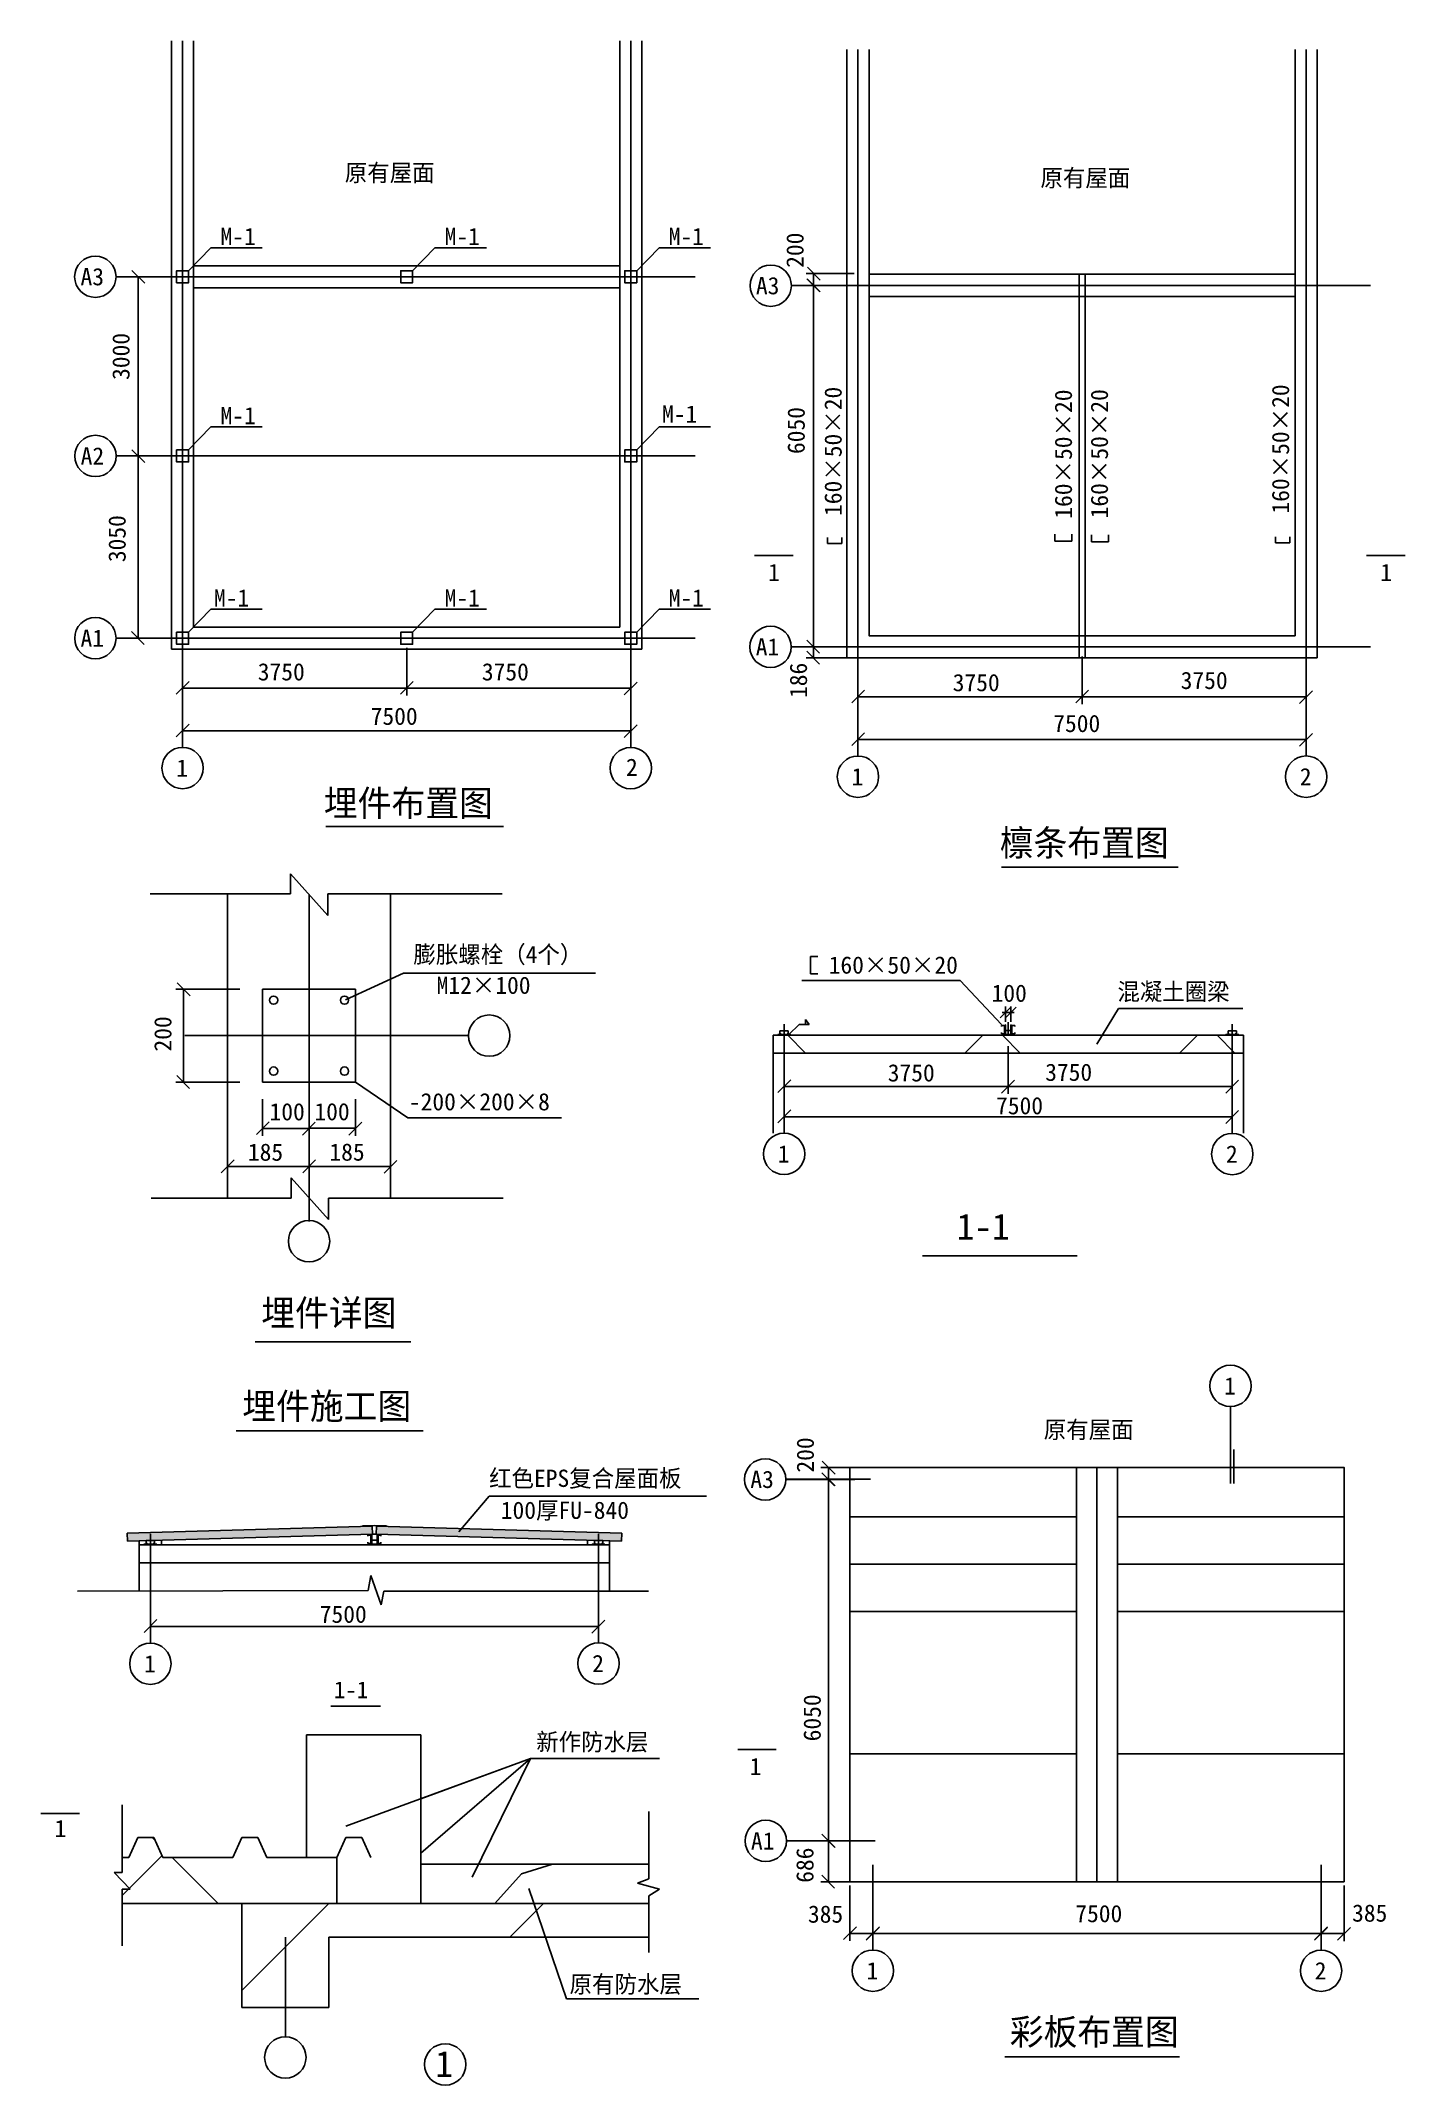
# Model space of a CAD drawing. Header units: metres. Extents: x 241 to 23070, y -1572 to 32642.
import ezdxf

# ---------------------------------------------------------------- set-up
doc = ezdxf.new("R2010")
doc.units = ezdxf.units.M

# ---------------------------------------------------------------- blocks, each defined once
blk = doc.blocks.new('_OBLIQUE')
at = {"color": 6, "linetype": 'ByBlock'}
blk.add_lwpolyline([(-0.44, -0.45), (0.42, 0.41)], dxfattribs=at)

msp = doc.modelspace()

# ---------------------------------------------------------------- hatches: boundary and pattern name
h = msp.add_hatch()
h.set_pattern_fill('ANSI37', scale=800)
h.paths.add_polyline_path([(12677.93, 15701.97), (12677.93, 16001.97), (12570.68, 16001.97), (12492.93, 16001.97), (12492.93, 15701.97)])
h.paths.add_polyline_path([(20177.93, 15701.97), (20177.93, 16001.97), (20069.41, 16001.97), (12677.93, 16001.97), (12677.93, 15701.97)])
h.paths.add_polyline_path([(20362.93, 16001.97), (20177.93, 16001.97), (20177.93, 15701.97), (20362.93, 15701.97)])
h = msp.add_hatch()
h.set_pattern_fill('PLASTI', scale=1000)
h.paths.add_polyline_path([(17572.07, 8765.14), (13778.61, 8765.14), (13778.61, 1830.14), (17572.07, 1830.14)])
h.paths.add_polyline_path([(18255.16, 1830.14), (22048.61, 1830.14), (22048.61, 8765.14), (18255.16, 8765.14)])
h = msp.add_hatch()
h.set_pattern_fill('SOLID')
h.paths.add_polyline_path([(5790.6, 7647.98), (5787.13, 7782.93), (1683.97, 7668.11), (1687.35, 7533.15)])
h.paths.add_polyline_path([(9957.35, 7533.15), (9960.73, 7668.11), (5857.58, 7782.93), (5854.1, 7647.98)])
h = msp.add_hatch()
h.set_pattern_fill('AR-BRELM', scale=120)
h.paths.add_polyline_path([(4683.26, 2235.79), (5190.68, 2235.79), (5190.68, 1466.24), (6599, 1466.24), (6599, 4290.81), (4683.26, 4290.81)])
h = msp.add_hatch()
h.set_pattern_fill('ANSI37', scale=1040)
h.paths.add_polyline_path([(4022.97, 2235.79), (3871.93, 2570.91), (3602.58, 2570.91), (3451.54, 2235.79), (3339.74, 2235.79), (2283.83, 2235.79), (2132.79, 2570.91), (1863.44, 2570.91), (1712.4, 2235.79), (1600.59, 2235.79), (1600.59, 1987.55), (1467.63, 1987.55), (1733.55, 1705.99), (1600.59, 1705.99), (1600.59, 1466.24), (5190.68, 1466.24), (5190.68, 2235.79)])
h = msp.add_hatch()
h.set_pattern_fill('ANSI31', scale=800)
h.paths.add_polyline_path([(5058.4, 901.74), (9179.87, 901.74), (8820.34, 1466.24), (5190.68, 1466.24), (3604.35, 1466.24), (3604.35, -275.69), (5058.4, -275.69)])
h.paths.add_polyline_path([(10414.51, 901.74), (10414.51, 1466.24), (8820.34, 1466.24), (9179.87, 901.74)])

# ---------------------------------------------------------------- linework, layer by layer
for p, q in [((2427.01, 28880.15), (2427.01, 32642.49)), ((2612.01, 32642.49), (2612.01, 22645.15)), ((2797.01, 28510.15), (2797.01, 32642.49)), ((9927.01, 28510.15), (9927.01, 32642.49)), ((10112.01, 32642.49), (10112.01, 20818.61)), ((10297.01, 28880.15), (10297.01, 32642.49)), ((13728.79, 28735.3), (13728.79, 32497.64)), ((13913.79, 32497.64), (13913.79, 22500.3)), ((14098.79, 28365.3), (14098.79, 32497.64)), ((21228.79, 28365.3), (21228.79, 32497.64)), ((21413.79, 32497.64), (21413.79, 20673.76)), ((21598.79, 28735.3), (21598.79, 32497.64)), ((2712.01, 28795.15), (3084.42, 29180.37)), ((3084.42, 29180.37), (3946.05, 29180.37)), ((6462.01, 28795.15), (6834.42, 29180.37)), ((6834.42, 29180.37), (7696.05, 29180.37)), ((10212.01, 28795.15), (10584.42, 29180.37)), ((10584.42, 29180.37), (11446.05, 29180.37)), ((2427.01, 28880.15), (2427.01, 22460.15)), ((2427.01, 22460.15), (2427.01, 28880.15)), ((2797.01, 28880.15), (9927.01, 28880.15)), ((10297.01, 28880.15), (10297.01, 22460.15)), ((13851.29, 28750.3), (13044.37, 28750.3)), ((13169.37, 28550.3), (13169.37, 28750.3)), ((13913.79, 28750.3), (13913.79, 22315.3)), ((17613.79, 22315.3), (17613.79, 28750.3)), ((17713.79, 22315.3), (17713.79, 28750.3)), ((21413.79, 28750.3), (21413.79, 22315.3)), ((11188.03, 28695.15), (1499.11, 28695.15)), ((1561.61, 28695.15), (1992.59, 28695.15)), ((1867.59, 28695.15), (1867.59, 25695.15)), ((2612.01, 28695.15), (10112.01, 28695.15)), ((22489.8, 28550.3), (12800.88, 28550.3)), ((12863.38, 28550.3), (13294.37, 28550.3)), ((13106.87, 28550.3), (13044.37, 28550.3)), ((13169.37, 28550.3), (13169.37, 22500.3)), ((13728.79, 22315.3), (13728.79, 28735.3)), ((13728.79, 28735.3), (13728.79, 22315.3)), ((13913.79, 28550.3), (21413.79, 28550.3)), ((14098.79, 28735.3), (21228.79, 28735.3)), ((21598.79, 28735.3), (21598.79, 22315.3)), ((2712.01, 25795.15), (3084.42, 26180.37)), ((3084.42, 26180.37), (3946.05, 26180.37)), ((10212.01, 25795.15), (10584.42, 26180.37)), ((10584.42, 26180.37), (11446.05, 26180.37)), ((11188.03, 25695.15), (1499.11, 25695.15)), ((1561.61, 25695.15), (1992.59, 25695.15)), ((1867.59, 25695.15), (1867.59, 22645.15)), ((1930.09, 25695.15), (1992.59, 25695.15)), ((2797.01, 25695.15), (9927.01, 25695.15)), ((13404.53, 24330.51), (13404.53, 24230.62)), ((13644.62, 24330.51), (13644.62, 24230.62)), ((17205.93, 24388.24), (17205.93, 24267.96)), ((17494.93, 24388.24), (17494.93, 24267.96)), ((17819.72, 24375.54), (17819.72, 24255.26)), ((18108.72, 24375.54), (18108.72, 24255.26)), ((20900.74, 24343.3), (20900.74, 24243.41)), ((21140.84, 24343.3), (21140.84, 24243.41)), ((12182.58, 24030.81), (12827.4, 24030.81)), ((13645.06, 24230.62), (13404.53, 24230.62)), ((17494.93, 24267.96), (17205.93, 24267.96)), ((18108.72, 24255.26), (17819.72, 24255.26)), ((21141.28, 24243.41), (20900.74, 24243.41)), ((22425.25, 24030.81), (23070.07, 24030.81)), ((2712.01, 22745.15), (3084.42, 23130.37)), ((3084.42, 23130.37), (3946.05, 23130.37)), ((6462.01, 22745.15), (6834.42, 23130.37)), ((6834.42, 23130.37), (7696.05, 23130.37)), ((10212.01, 22745.15), (10584.42, 23130.37)), ((10584.42, 23130.37), (11446.05, 23130.37)), ((11188.03, 22645.15), (1499.11, 22645.15)), ((1806.34, 22645.15), (1742.59, 22645.15)), ((2612.01, 22645.15), (2612.01, 20818.61)), ((10297.01, 22460.15), (2427.01, 22460.15)), ((2427.01, 22460.15), (10297.01, 22460.15)), ((2612.01, 22397.65), (2612.01, 21683.3)), ((6362.01, 22482.65), (6362.01, 21683.3)), ((6362.01, 22482.02), (6362.01, 21683.3)), ((10112.01, 22482.02), (10112.01, 21683.3)), ((22489.8, 22500.3), (12800.88, 22500.3)), ((12863.38, 22500.3), (13294.37, 22500.3)), ((13109.37, 22501.55), (13044.37, 22501.55)), ((13851.29, 22315.3), (13044.37, 22315.3)), ((13169.37, 22501.55), (13169.37, 22315.3)), ((13170.62, 22500.92), (13170.62, 22501.55)), ((13170.62, 22500.3), (13913.79, 22500.3)), ((21598.79, 22315.3), (13728.79, 22315.3)), ((13728.79, 22315.3), (21598.79, 22315.3)), ((13913.79, 22315.92), (13913.79, 22501.55)), ((13913.79, 22500.3), (13913.79, 20673.76)), ((13913.79, 22252.8), (13913.79, 21538.45)), ((17663.79, 22337.8), (17663.79, 21538.45)), ((17663.79, 22337.17), (17663.79, 21538.45)), ((21413.79, 22337.17), (21413.79, 21538.45)), ((2612.01, 22026.2), (2612.01, 20969.67)), ((10112.01, 22026.2), (10112.01, 20969.67)), ((2612.01, 21808.3), (6362.01, 21808.3)), ((6362.01, 21808.3), (10112.01, 21808.3)), ((13913.79, 21881.35), (13913.79, 20824.82)), ((13913.79, 21663.45), (17663.79, 21663.45)), ((17663.79, 21663.45), (21413.79, 21663.45)), ((21413.79, 21881.35), (21413.79, 20824.82)), ((2612.01, 21094.67), (10112.01, 21094.67)), ((13913.79, 20949.82), (21413.79, 20949.82)), ((5007.09, 19495.62), (7981.41, 19495.62)), ((5040.32, 18006.33), (4416.12, 18702.43)), ((4416.12, 18702.43), (4416.12, 18364.59)), ((16315.16, 18811.7), (19274.07, 18811.7)), ((2071.1, 18364.59), (4416.12, 18364.59)), ((3363.51, 18364.59), (3363.51, 13273.86)), ((4728.22, 18354.38), (4727.98, 12884.51)), ((5040.32, 18364.59), (7961.22, 18364.59)), ((5040.32, 18364.59), (5040.32, 18006.33)), ((6092.48, 18364.59), (6092.48, 13273.86)), ((13241.39, 17318.06), (13121.12, 17318.06)), ((13121.12, 17029.06), (13121.12, 17318.06)), ((3572.18, 16769.63), (2500.73, 16769.63)), ((2625.73, 16769.63), (2625.73, 15215.69)), ((5337.43, 16591.41), (6311.38, 17039.92)), ((6311.38, 17039.92), (9521.5, 17039.92)), ((15622.82, 16915.83), (12972.72, 16915.83)), ((13241.39, 17029.06), (13121.12, 17029.06)), ((16315.77, 16181.51), (15622.82, 16915.83)), ((16381.89, 16221.45), (16381.89, 16480.86)), ((16473.97, 16221.45), (16473.97, 16480.86)), ((17908.75, 15851.97), (18273.86, 16445.63)), ((18273.86, 16445.63), (20356.8, 16445.63)), ((12677.93, 16186.97), (12677.93, 14360.44)), ((12757.51, 16013.31), (12932.77, 16180.15)), ((12932.77, 16180.15), (13098.1, 16180.15)), ((13035.27, 16261.1), (13035.27, 16180.15)), ((13035.27, 16261.1), (13098.1, 16180.15)), ((16368.19, 16165.18), (16318.19, 16165.18)), ((16318.19, 16165.18), (16318.19, 16145.18)), ((16528.14, 16380.86), (16328.14, 16380.86)), ((16368.19, 16025.18), (16368.19, 16165.18)), ((16381.89, 16380.86), (16473.97, 16380.86)), ((16427.93, 16011.88), (16427.93, 16218.45)), ((16487.67, 16025.18), (16487.67, 16165.18)), ((16487.67, 16165.18), (16537.67, 16165.18)), ((16537.67, 16165.18), (16537.67, 16145.18)), ((20177.93, 16186.97), (20177.93, 14360.44)), ((2649.93, 15992.66), (7410.19, 15992.66)), ((12492.93, 16001.97), (20362.93, 16001.97)), ((20362.93, 16001.97), (12492.93, 16001.97)), ((12492.93, 16001.97), (12492.93, 14360.44)), ((12607.93, 16022.17), (12607.93, 16072.17)), ((12607.93, 16072.17), (12747.93, 16072.17)), ((12627.93, 16022.17), (12607.93, 16022.17)), ((12747.93, 16022.17), (12727.93, 16022.17)), ((12747.93, 16072.17), (12747.93, 16022.17)), ((16318.19, 16045.18), (16318.19, 16025.18)), ((16318.19, 16025.18), (16368.19, 16025.18)), ((16381.89, 16079.82), (16473.97, 16079.82)), ((16427.93, 15817.63), (16427.93, 15018.28)), ((16427.93, 15817), (16427.93, 15018.28)), ((16537.67, 16025.18), (16487.67, 16025.18)), ((16537.67, 16045.18), (16537.67, 16025.18)), ((20247.93, 16072.17), (20107.93, 16072.17)), ((20107.93, 16072.17), (20107.93, 16022.17)), ((20107.93, 16022.17), (20127.93, 16022.17)), ((20177.93, 15817), (20177.93, 15018.28)), ((20227.93, 16022.17), (20247.93, 16022.17)), ((20247.93, 16022.17), (20247.93, 16072.17)), ((20362.93, 16001.97), (20362.93, 14360.44)), ((20362.93, 15701.97), (12492.93, 15701.97)), ((12677.93, 15732.63), (12677.93, 15018.28)), ((12677.93, 15568.02), (12677.93, 14511.5)), ((20177.93, 15568.02), (20177.93, 14511.5)), ((3572.18, 15215.69), (2500.73, 15215.69)), ((5504.96, 15215.69), (6379.62, 14614.71)), ((12677.93, 15143.28), (16427.93, 15143.28)), ((16427.93, 15143.28), (20177.93, 15143.28)), ((3951.03, 14927.42), (3951.03, 14315.53)), ((4727.99, 14927.42), (4727.99, 14316.78)), ((4727.99, 14895.12), (4727.99, 14315.53)), ((5504.96, 14927.42), (5504.96, 14316.78)), ((3951.03, 14440.53), (4727.99, 14440.53)), ((4727.99, 14441.78), (5504.96, 14441.78)), ((6379.62, 14614.71), (8953.55, 14614.71)), ((12677.93, 14636.5), (20177.93, 14636.5)), ((3363.51, 14188.16), (3363.51, 13675.02)), ((4727.99, 14188.16), (4727.99, 13676.27)), ((4727.99, 14188.16), (4727.99, 13675.02)), ((6092.48, 14188.16), (6092.48, 13676.27)), ((3363.51, 13800.02), (4727.99, 13800.02)), ((4727.99, 13801.27), (6092.48, 13801.27)), ((5054.8, 12915.6), (4430.6, 13611.71)), ((4430.6, 13611.71), (4430.6, 13273.86)), ((2085.57, 13273.86), (4430.6, 13273.86)), ((5054.8, 13273.86), (7975.7, 13273.86)), ((5054.8, 13273.86), (5054.8, 12915.6)), ((14992.8, 12308.94), (17580.11, 12308.94)), ((6431.11, 10869.61), (3825.49, 10869.61)), ((20148.01, 9783.77), (20148.01, 8497.05)), ((3506.5, 9375.85), (6635.89, 9375.85)), ((20202.1, 9068.73), (20202.1, 8495.16)), ((13859.51, 8565.14), (12709.17, 8565.14)), ((12709.24, 8571.46), (14121.8, 8571.46)), ((13113.21, 8565.14), (13544.19, 8565.14)), ((14101.11, 8765.14), (13294.19, 8765.14)), ((13356.69, 8565.14), (13294.19, 8565.14)), ((13419.19, 8565.14), (13419.19, 8765.14)), ((13419.19, 8565.14), (13419.19, 2515.14)), ((13778.61, 2330.14), (13778.61, 8765.14)), ((17572.07, 8765.14), (17572.07, 1830.14)), ((18255.16, 8765.14), (18255.16, 1830.14)), ((22048.61, 2330.14), (22048.61, 8765.14)), ((7235.36, 7689.7), (7741.34, 8284.47)), ((7741.34, 8284.47), (11378.09, 8284.47)), ((5787.13, 7782.93), (1683.58, 7668.1)), ((1683.97, 7668.11), (1687.35, 7533.15)), ((5790.9, 7647.98), (1687.35, 7533.15)), ((1887.35, 7538.17), (1887.35, 6696.82)), ((2002.35, 7491.05), (2002.35, 7541.05)), ((2002.35, 7541.05), (2142.35, 7541.05)), ((2072.35, 7655.85), (2072.35, 5829.32)), ((2142.35, 7541.05), (2142.35, 7491.05)), ((2257.35, 7547.44), (2257.35, 7470.85)), ((5822.35, 7793.69), (5622.35, 7788.09)), ((5622.35, 7788.09), (5822.35, 7793.69)), ((5622.35, 7778.32), (5622.35, 7788.09)), ((5762.61, 7634.07), (5712.61, 7634.07)), ((5712.61, 7634.07), (5712.61, 7614.07)), ((5762.61, 7494.07), (5762.61, 7634.07)), ((5776.31, 7548.71), (5868.39, 7548.71)), ((5790.6, 7647.98), (5787.13, 7782.93)), ((5790.9, 7647.98), (5854.06, 7646.36)), ((5822.35, 7793.69), (6022.35, 7788.09)), ((5822.35, 7793.69), (6022.35, 7788.09)), ((5853.8, 7647.98), (9957.35, 7533.15)), ((5854.1, 7647.98), (5857.58, 7782.93)), ((5857.58, 7782.93), (9961.13, 7668.1)), ((5882.09, 7494.07), (5882.09, 7634.07)), ((5882.09, 7634.07), (5932.09, 7634.07)), ((5932.09, 7634.07), (5932.09, 7614.07)), ((6022.35, 7778.32), (6022.35, 7788.09)), ((9387.35, 7547.44), (9387.35, 7470.85)), ((9642.35, 7541.05), (9502.35, 7541.05)), ((9502.35, 7541.05), (9502.35, 7491.05)), ((9572.35, 7655.85), (9572.35, 5829.32)), ((9642.35, 7491.05), (9642.35, 7541.05)), ((9757.35, 7538.17), (9757.35, 6696.82)), ((9960.73, 7668.11), (9957.35, 7533.15)), ((9757.35, 7470.85), (1887.35, 7470.85)), ((1887.35, 7470.85), (9757.35, 7470.85)), ((2022.35, 7491.05), (2002.35, 7491.05)), ((2142.35, 7491.05), (2122.35, 7491.05)), ((5712.61, 7514.07), (5712.61, 7494.07)), ((5712.61, 7494.07), (5762.61, 7494.07)), ((5932.09, 7494.07), (5882.09, 7494.07)), ((5932.09, 7514.07), (5932.09, 7494.07)), ((9502.35, 7491.05), (9522.35, 7491.05)), ((9622.35, 7491.05), (9642.35, 7491.05)), ((9757.35, 7470.85), (9757.35, 6696.82)), ((9757.35, 7170.85), (1887.35, 7170.85)), ((2072.35, 7036.9), (2072.35, 5980.38)), ((5762.99, 6954.49), (5715.29, 6707.07)), ((5762.99, 6954.49), (5936.26, 6467.02)), ((9572.35, 7036.9), (9572.35, 5980.38)), ((851.61, 6696.82), (5715.29, 6707.07)), ((5981.21, 6696.82), (5936.26, 6467.02)), ((5981.21, 6696.82), (10406.34, 6696.82)), ((2072.35, 6105.38), (9572.35, 6105.38)), ((5091.25, 4768.97), (5924.26, 4768.97)), ((4683.26, 4290.81), (6599, 4290.81)), ((4683.26, 2235.79), (4683.26, 4290.81)), ((6599, 4290.81), (6599, 1466.24)), ((8434.16, 3893.53), (5344.32, 2763.94)), ((6599, 3218.98), (8434.16, 3893.53)), ((8434.16, 3893.53), (6599, 2308.9)), ((8434.16, 3893.53), (7458.6, 1906.56)), ((8434.16, 3893.53), (10593.42, 3893.53)), ((11902.79, 4045.65), (12547.61, 4045.65)), ((1600.59, 3117.04), (1600.59, 1987.55)), ((240.71, 2971.2), (885.53, 2971.2)), ((10414.51, 3006.93), (10414.51, 1877.44)), ((1712.4, 2235.79), (1863.44, 2570.91)), ((1712.4, 2235.79), (1863.44, 2570.91)), ((1863.44, 2570.91), (2132.79, 2570.91)), ((1863.44, 2570.91), (2132.79, 2570.91)), ((2132.79, 2570.91), (2283.83, 2235.79)), ((2132.79, 2570.91), (2283.83, 2235.79)), ((3451.54, 2235.79), (3602.58, 2570.91)), ((3451.54, 2235.79), (3602.58, 2570.91)), ((3602.58, 2570.91), (3871.93, 2570.91)), ((3602.58, 2570.91), (3871.93, 2570.91)), ((3871.93, 2570.91), (4022.97, 2235.79)), ((3871.93, 2570.91), (4022.97, 2235.79)), ((5190.68, 2235.79), (5341.72, 2570.91)), ((5190.68, 2235.79), (5341.72, 2570.91)), ((5341.72, 2570.91), (5611.07, 2570.91)), ((5341.72, 2570.91), (5611.07, 2570.91)), ((5611.07, 2570.91), (5762.11, 2235.79)), ((5611.07, 2570.91), (5762.11, 2235.79)), ((12709.17, 2515.14), (14121.73, 2515.14)), ((14201.05, 2515.14), (13050.71, 2515.14)), ((13113.21, 2515.14), (13544.19, 2515.14)), ((13359.19, 2516.39), (13294.19, 2516.39)), ((13419.19, 2516.39), (13419.19, 1830.14)), ((1600.59, 2235.79), (1712.4, 2235.79)), ((1600.59, 2235.79), (1712.4, 2235.79)), ((2283.83, 2235.79), (3451.54, 2235.79)), ((2283.83, 2235.79), (3451.54, 2235.79)), ((3339.74, 2235.79), (3451.54, 2235.79)), ((4022.97, 2235.79), (5190.68, 2235.79)), ((4022.97, 2235.79), (5190.68, 2235.79)), ((5190.68, 2235.79), (5190.68, 1466.24)), ((6599, 2126.25), (10415.71, 2126.25)), ((8285.06, 1964.67), (8804.75, 2126.25)), ((14163.61, 2115.5), (14163.61, 688.61)), ((21663.48, 2115.5), (21663.48, 688.61)), ((1467.63, 1987.55), (1600.59, 1987.55)), ((1467.63, 1987.55), (1733.55, 1705.99)), ((7835.09, 1466.24), (8285.06, 1964.67)), ((8407.33, 1719.11), (9038.01, -126.26)), ((10222.99, 1807.1), (10414.51, 1877.44)), ((10222.99, 1807.1), (10595.52, 1706.1)), ((14101.11, 1830.14), (13294.19, 1830.14)), ((13778.61, 1767.64), (13778.61, 839.67)), ((21848.61, 1830.14), (13978.61, 1830.14)), ((14163.61, 1896.19), (14163.61, 839.67)), ((14163.61, 1767.64), (14163.61, 839.67)), ((21663.61, 1896.19), (21663.61, 839.67)), ((21663.61, 1767.64), (21663.61, 839.53)), ((22048.61, 1767.64), (22048.61, 839.53)), ((1600.59, 1705.99), (1600.59, 758.76)), ((1600.59, 1705.99), (1733.55, 1705.99)), ((1600.59, 1466.24), (5190.68, 1466.24)), ((1600.59, 1466.24), (5190.68, 1466.24)), ((3604.35, 1466.24), (3604.35, -275.69)), ((5190.68, 1466.24), (10415.71, 1466.24)), ((10414.51, 1595.88), (10595.52, 1706.1)), ((10414.51, 1595.88), (10414.51, 648.65)), ((4331.38, 901.74), (4331.38, -763.35)), ((5058.4, 901.74), (10415.71, 901.74)), ((5058.4, 901.74), (5058.4, -275.69)), ((14163.61, 964.67), (13778.61, 964.67)), ((14163.61, 964.67), (21663.61, 964.67)), ((21663.61, 964.53), (22048.61, 964.53)), ((3604.35, -275.69), (5058.4, -275.69)), ((9038.01, -126.26), (11248.81, -126.26)), ((16369.44, -1100.56), (19294.08, -1100.56))]:
    msp.add_line(p, q)
for points in [[(2712.01, 28595.15), (2512.01, 28595.15), (2512.01, 28795.15), (2712.01, 28795.15)], [(2712.01, 28795.15), (2512.01, 28795.15), (2512.01, 28595.15), (2712.01, 28595.15)], [(6262.01, 28795.15), (6462.01, 28795.15), (6462.01, 28595.15), (6262.01, 28595.15)], [(6262.01, 28595.15), (6462.01, 28595.15), (6462.01, 28795.15), (6262.01, 28795.15)], [(10012.01, 28795.15), (10212.01, 28795.15), (10212.01, 28595.15), (10012.01, 28595.15)], [(10012.01, 28595.15), (10212.01, 28595.15), (10212.01, 28795.15), (10012.01, 28795.15)], [(2797.01, 28510.15), (9927.01, 28510.15), (9927.01, 22830.15), (2797.01, 22830.15)], [(14098.79, 28365.3), (21228.79, 28365.3), (21228.79, 22685.3), (14098.79, 22685.3)], [(2712.01, 25795.15), (2512.01, 25795.15), (2512.01, 25595.15), (2712.01, 25595.15)], [(2712.01, 25595.15), (2512.01, 25595.15), (2512.01, 25795.15), (2712.01, 25795.15)], [(10012.01, 25595.15), (10212.01, 25595.15), (10212.01, 25795.15), (10012.01, 25795.15)], [(10012.01, 25795.15), (10212.01, 25795.15), (10212.01, 25595.15), (10012.01, 25595.15)], [(2712.01, 22545.15), (2512.01, 22545.15), (2512.01, 22745.15), (2712.01, 22745.15)], [(2712.01, 22745.15), (2512.01, 22745.15), (2512.01, 22545.15), (2712.01, 22545.15)], [(6262.01, 22545.15), (6462.01, 22545.15), (6462.01, 22745.15), (6262.01, 22745.15)], [(6262.01, 22745.15), (6462.01, 22745.15), (6462.01, 22545.15), (6262.01, 22545.15)], [(10012.01, 22745.15), (10212.01, 22745.15), (10212.01, 22545.15), (10012.01, 22545.15)], [(10012.01, 22545.15), (10212.01, 22545.15), (10212.01, 22745.15), (10012.01, 22745.15)], [(3951.03, 16769.63), (5504.96, 16769.63), (5504.96, 15215.69), (3951.03, 15215.69)], [(16378, 16171.45), (16381.89, 16171.45), (16381.89, 16011.88), (16378, 16011.88)], [(16477.86, 16171.45), (16473.97, 16171.45), (16473.97, 16011.88), (16477.86, 16011.88)], [(12570.68, 16011.88), (12786.44, 16011.88), (12786.44, 16001.97), (12570.68, 16001.97)], [(16320.05, 16011.88), (16535.81, 16011.88), (16535.81, 16001.97), (16320.05, 16001.97)], [(20285.18, 16011.88), (20069.41, 16011.88), (20069.41, 16001.97), (20285.18, 16001.97)], [(13778.61, 8765.14), (17913.61, 8765.14), (17913.61, 1830.14), (13778.61, 1830.14)], [(17913.61, 1830.14), (22048.61, 1830.14), (22048.61, 8765.14), (17913.61, 8765.14)], [(5772.42, 7640.34), (5776.31, 7640.34), (5776.31, 7480.77), (5772.42, 7480.77)], [(5872.28, 7640.34), (5868.39, 7640.34), (5868.39, 7480.77), (5872.28, 7480.77)], [(1965.1, 7480.77), (2180.87, 7480.77), (2180.87, 7470.85), (1965.1, 7470.85)], [(5714.47, 7480.77), (5930.23, 7480.77), (5930.23, 7470.85), (5714.47, 7470.85)], [(9679.6, 7480.77), (9463.84, 7480.77), (9463.84, 7470.85), (9679.6, 7470.85)]]:
    msp.add_lwpolyline(points, close=True)
for centre, radius in [((1151.88, 28695.15), 346.01), ((12454.29, 28544.89), 346.01), ((1154.14, 25695.15), 346.01), ((1151.96, 22645.15), 346.01), ((12451.61, 22500.3), 346.01), ((2612.01, 20472.21), 346.01), ((10112.01, 20470.18), 346.01), ((13913.79, 20326.88), 346.01), ((21413.79, 20327.38), 346.01), ((4134.69, 16585.97), 68.73), ((5321.3, 16585.97), 68.73), ((7742.69, 15992.66), 346.01), ((4134.69, 15399.35), 68.73), ((5321.3, 15399.35), 68.73), ((12677.93, 14013.4), 346.01), ((20177.93, 14011.42), 346.01), ((4727.99, 12551.74), 346.01), ((20148.01, 10130.94), 346.01), ((12361.2, 8565.14), 346.01), ((2072.35, 5480.54), 346.01), ((9572.35, 5484.48), 346.01), ((12371.25, 2515.14), 346.01), ((14163.61, 342.5), 346.01), ((21663.61, 342.24), 346.01), ((4331.38, -1109.36), 346.01), ((7006.81, -1226.49), 346.01)]:
    msp.add_circle(centre, radius)

# ---------------------------------------------------------------- block references
for p, xscale, yscale, zscale, rotation in [((1867.59, 28695.15), 250, 250, 250, 90), ((13169.37, 28750.3), 250, 250, 250, 90), ((13169.37, 28550.3), 250, 250, 250, 270), ((13169.37, 28550.3), 250, 250, 250, 90), ((1867.59, 25695.15), 250, 250, 250, 90), ((1867.59, 22645.15), 250, 250, 250, 270), ((13169.37, 22500.3), 250, 250, 250, 270), ((13169.37, 22315.3), 250, 250, 250, 270), ((13170.62, 22500.3), 2.5, 2.5, 2.5, 180), ((2612.01, 21808.3), 250, 250, 250, 180), ((6362.01, 21808.3), 250, 250, 250, 180), ((13913.79, 21663.45), 250, 250, 250, 180), ((17663.79, 21663.45), 250, 250, 250, 180), ((2612.01, 21094.67), 250, 250, 250, 180), ((13913.79, 20949.82), 250, 250, 250, 180), ((2625.73, 16769.63), 250, 250, 250, 90), ((16473.97, 16380.86), 200, 200, 200, 180), ((2625.73, 15215.69), 250, 250, 250, 270), ((12677.93, 15143.28), 250, 250, 250, 180), ((12677.93, 14636.5), 250, 250, 250, 180), ((3951.03, 14440.53), 250, 250, 250, 180), ((3363.51, 13800.02), 250, 250, 250, 180), ((4727.99, 13801.27), 250, 250, 250, 180), ((13419.19, 8565.14), 250, 250, 250, 270), ((13419.19, 8765.14), 250, 250, 250, 90), ((13419.19, 8565.14), 250, 250, 250, 90), ((2072.35, 6105.38), 250, 250, 250, 180), ((13419.19, 2515.14), 250, 250, 250, 270), ((13419.19, 2516.39), 250, 250, 250, 90), ((13419.19, 1830.14), 250, 250, 250, 270), ((13778.61, 964.67), 250, 250, 250, 180), ((14163.61, 964.67), 250, 250, 250, 180), ((21663.61, 964.53), 250, 250, 250, 180)]:
    msp.add_blockref('_OBLIQUE', p, dxfattribs=dict(xscale=xscale, yscale=yscale, zscale=zscale, rotation=rotation))
for p, xscale, yscale, zscale in [((13913.79, 22500.3), 2.5, 2.5, 2.5), ((10112.01, 21808.3), 250, 250, 250), ((21413.79, 21663.45), 250, 250, 250), ((10112.01, 21094.67), 250, 250, 250), ((21413.79, 20949.82), 250, 250, 250), ((16381.89, 16380.86), 200, 200, 200), ((16427.93, 15143.28), 250, 250, 250), ((20177.93, 15143.28), 250, 250, 250), ((20177.93, 14636.5), 250, 250, 250), ((4727.99, 14440.53), 250, 250, 250), ((5504.96, 14441.78), 250, 250, 250), ((6092.48, 13801.27), 250, 250, 250), ((9572.35, 6105.38), 250, 250, 250), ((14163.61, 964.67), 250, 250, 250), ((21663.61, 964.67), 250, 250, 250), ((22048.61, 964.53), 250, 250, 250)]:
    msp.add_blockref('_OBLIQUE', p, dxfattribs=dict(xscale=xscale, yscale=yscale, zscale=zscale))

# ---------------------------------------------------------------- texts
for s, height, p in [('原有屋面', 289, (5326.28, 30291.56)), ('原有屋面', 289, (16967.59, 30204.55)), ('M-1', 289, (3246.62, 29225.41)), ('M-1', 289, (6996.62, 29225.41)), ('M-1', 289, (10746.62, 29225.41)), ('A3', 289, (903.81, 28551.48)), ('A3', 289, (12206.22, 28401.23)), ('M-1', 289, (3246.62, 26225.41)), ('M-1', 289, (10635.14, 26253.26)), ('A2', 289, (906.07, 25550.65)), ('1', 289, (12411.5, 23602.43)), ('1', 289, (22654.17, 23602.43)), ('M-1', 289, (3136.49, 23175.41)), ('M-1', 289, (6996.62, 23175.41)), ('M-1', 289, (10746.62, 23175.41)), ('A1', 289, (903.89, 22500.65)), ('A1', 289, (12203.54, 22355.8)), ('3750', 289, (3870.15, 21938.1)), ('3750', 289, (7620.15, 21938.1)), ('3750', 289, (15499.53, 21757.7)), ('3750', 289, (19314.23, 21794.43)), ('7500', 289, (5759.39, 21194.7)), ('7500', 289, (17181.93, 21073.85)), ('1', 289, (2505.94, 20327.71)), ('2', 289, (10032.06, 20340.96)), ('1', 289, (13807.71, 20182.38)), ('2', 289, (21307.71, 20182.88)), ('埋件布置图', 435, (4976.24, 19667.22)), ('檩条布置图', 435, (16287.19, 19001.47)), ('膨胀螺栓（4个）', 289, (6474.88, 17208.13)), ('  160×50×20', 289, (13030.79, 17030.54)), ('M12×100', 289, (6862.1, 16691.95)), ('100', 289, (16150.22, 16559.4)), ('混凝土圈梁', 289, (18255.16, 16584.98)), ('3750', 289, (14412.24, 15226.21)), ('3750', 289, (17046.87, 15235.92)), ('100', 289, (4067.05, 14574.9)), ('100', 289, (4817.99, 14576.15)), ('-200×200×8', 289, (6398.96, 14742.4)), ('7500', 289, (16224.76, 14676.76)), ('185', 289, (3704.7, 13898.74)), ('185', 289, (5069.19, 13899.99)), ('1', 289, (12571.85, 13868.9)), ('2', 289, (20071.85, 13866.92)), ('1-1', 435, (15565.94, 12579.04)), ('埋件详图', 435, (3928.64, 11135.33)), ('1', 289, (20041.93, 9986.44)), ('埋件施工图', 435, (3610.45, 9573.8)), ('原有屋面', 289, (17022.93, 9254.08)), ('红色EPS复合屋面板', 289, (7740.82, 8439.8)), ('A3', 289, (12113.13, 8421.48)), ('100厚FU-840', 289, (7936.73, 7905.16)), ('7500', 289, (4907.21, 6164.71)), ('1', 289, (1966.27, 5336.04)), ('2', 289, (9466.27, 5339.98)), ('1-1', 282, (5142.86, 4902.98)), ('新作防水层', 289, (8529.23, 4027.78)), ('1', 289, (12101.23, 3617.28)), ('1', 289, (469.66, 2579.53)), ('A1', 289, (12123.18, 2370.64)), ('385', 289, (13076.6, 1145.75)), ('7500', 289, (17550.94, 1153.89)), ('385', 289, (22182.67, 1162.8)), ('1', 289, (14057.53, 198)), ('2', 289, (21557.53, 197.74)), ('原有防水层', 289, (9088.09, -26.98)), ('彩板布置图', 435, (16455.04, -900.06)), ('1', 435, (6839.86, -1434.58))]:
    msp.add_text(s, height=height).set_placement(p)
for s, p in [('200', (13003.88, 28843.8)), ('3000', (1724.45, 26967.79)), ('   160×50×20', (13641.45, 24100.84)), ('   160×50×20', (17494.93, 24055.36)), ('   160×50×20', (18097.81, 24060.69)), ('   160×50×20', (21129.13, 24141.08)), ('6050', (13023.23, 25727.58)), ('3050', (1659.32, 23917.79)), ('186', (13060.94, 21644.31)), ('200', (2425.65, 15726.85)), ('200', (13176.08, 8679.48)), ('6050', (13291.16, 4181.49)), ('686', (13169.68, 1814.02))]:
    msp.add_text(s, height=289, rotation=90).set_placement(p)

doc.saveas('drawing.dxf')
